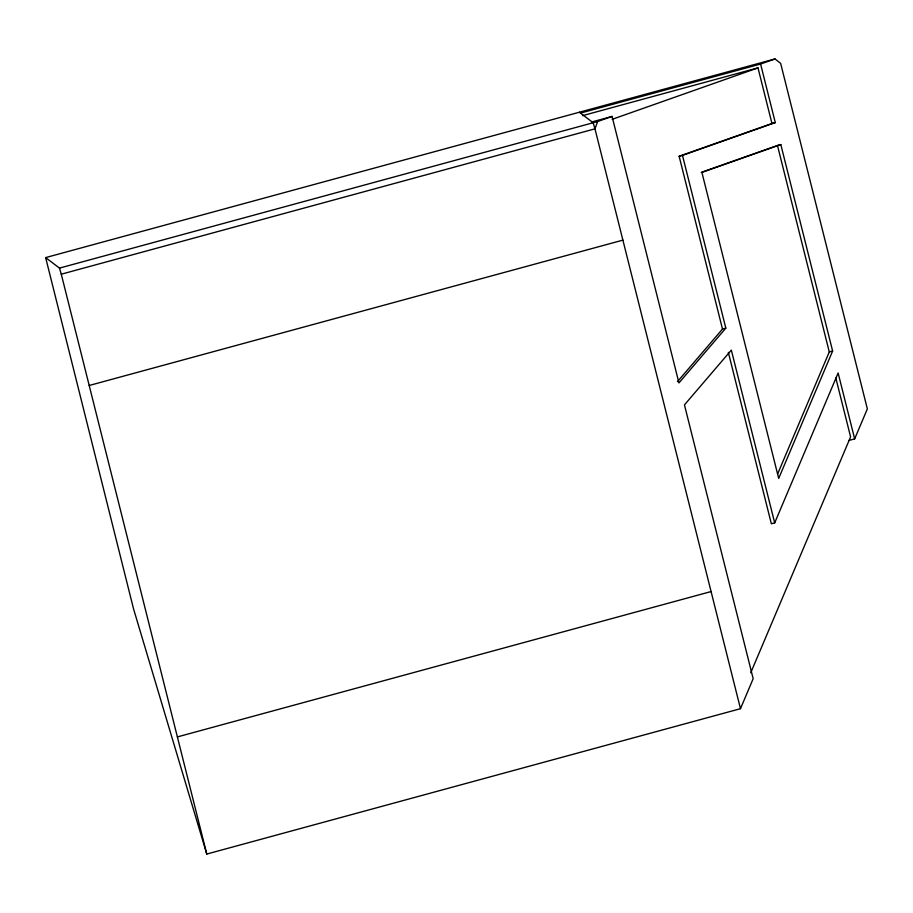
<?xml version="1.0" encoding="UTF-8"?>
<svg xmlns="http://www.w3.org/2000/svg" width="913" height="913" viewBox="0 0 913 913"><rect width="100%" height="100%" fill="white"/><g stroke="black" fill="none" stroke-linecap="round" stroke-linejoin="round"><path stroke-width="1.37" d="M775.011 58.946L760.597 64.036L775.297 122.604L682.468 155.358L725.824 328.132L678.941 382.935L612.064 116.43L597.65 121.52L594.968 128.836L740.477 708.693L206.772 854.054L133.515 608.777L45.65 257.603L775.011 58.946L780.638 63.339L867.35 408.91L854.659 438.891L849.158 440.386M777.579 474.098L829.278 351.939L777.477 145.475L780.809 144.562L832.622 351.026L778.698 478.435L701.903 172.409L780.809 144.562M728.346 352.395L771.359 523.8L774.692 522.887L838.123 372.995L854.659 438.891M750.76 672.767L850.596 436.871L835.817 378.005M740.477 708.693L753.168 678.713L684.453 404.893L731.336 350.101L774.692 522.887M677.446 381.691L722.491 329.045L725.824 328.132M612.144 119.329L757.995 67.87L771.964 123.506L679.135 156.26L722.491 329.045M701.241 172.374L777.477 145.475M580.474 113.086L760.597 64.036M582.585 115.643L757.995 67.87M592.058 121.886L612.064 116.43M45.65 257.603L59.482 268.102L597.65 121.52M206.772 854.054L61.274 274.197L594.968 128.836L593.176 122.741L579.356 112.242M771.964 123.506L775.297 122.604M679.135 156.26L682.468 155.358M89.2 385.491L622.894 240.13M829.278 351.939L832.622 351.026M177.384 736.917L711.079 591.556M59.482 268.102L61.274 274.197"/></g></svg>
